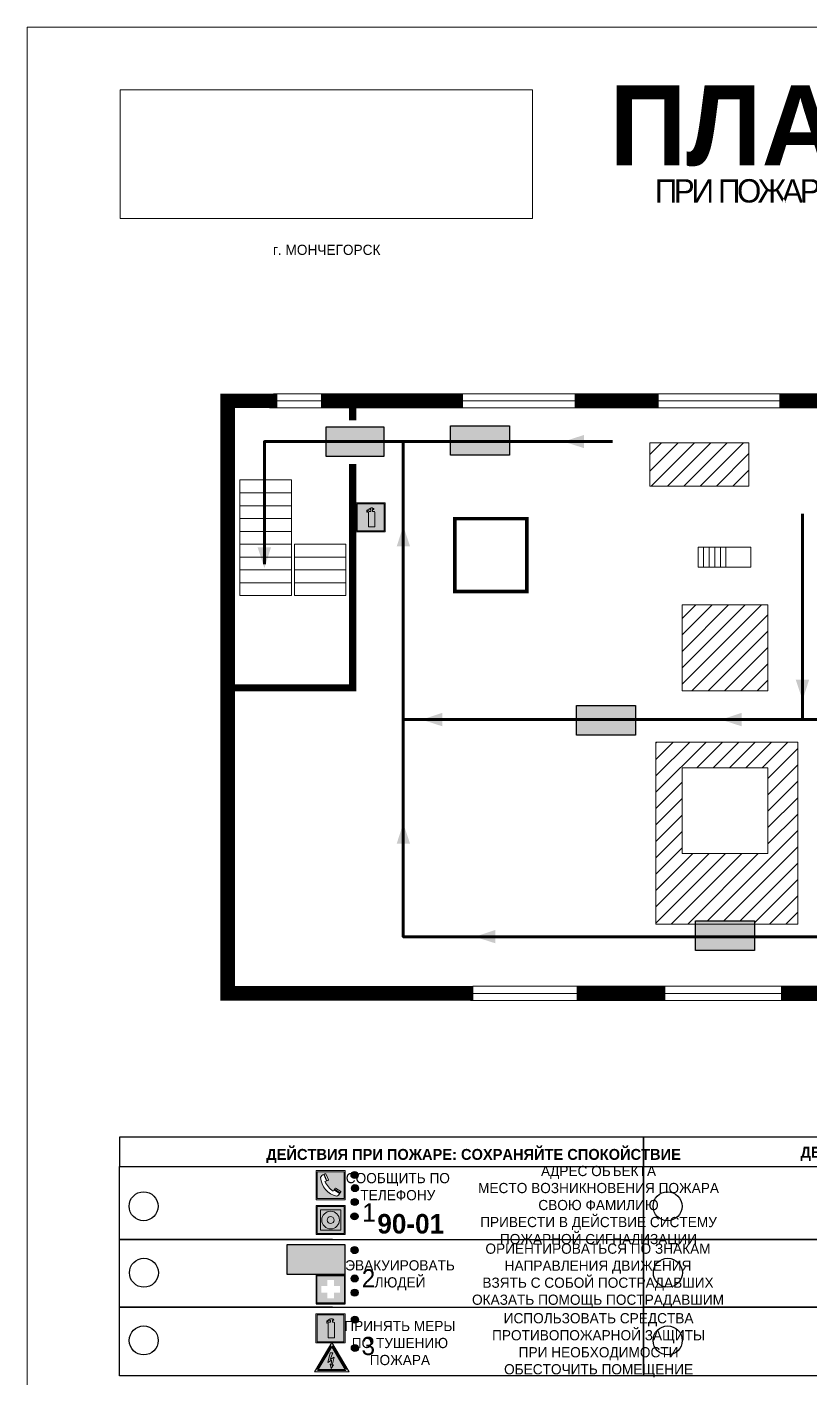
# Model space of a CAD drawing. Header units: millimetres. Extents: x 13810 to 67229, y 12374 to 21950.
# Drawn here: x 17301.6 to 17516.4, y 15359.5 to 15730.1 of the extents above; entities that cross this region are included whole.
import ezdxf

# ---------------------------------------------------------------- set-up
doc = ezdxf.new("R2010")
doc.units = ezdxf.units.MM
doc.layers.add('План_Штампы', color=7, linetype='Continuous')
doc.styles.add('обычный', font='arial.ttf')
picture_1 = doc.add_image_def('image1.jpg', size_in_pixel=(337, 105))
pattern_1 = [(45, (-3413.9703, 12332.1484), (-2.24506403, 2.24506403), [])]

# ---------------------------------------------------------------- blocks, each defined once
blk = doc.blocks.new('A$C3E6D3DDE')
at = {"lineweight": 5}
h = blk.add_hatch(color=40, dxfattribs=at)
h.paths.add_polyline_path([(24.1, 1.45), (16.46, -11.35), (31.74, -11.35)])
h.paths.add_polyline_path([(24.09, -0.46), (30.03, -10.41), (18.14, -10.41)], flags=16)
h.paths.add_polyline_path([(24.54, -3.08), (23.41, -6.02), (25.13, -5.01), (24.33, -8.5), (24.82, -8.27), (23.79, -9.86), (23.4, -8.04), (23.8, -8.43), (24.04, -6.29), (22.39, -7.25), (23.44, -3.08)], flags=0)
h = blk.add_hatch(color=256, dxfattribs=at)
h.paths.add_polyline_path([(24.37, 0.03, 0.567511), (23.82, 0.03), (17.59, -10.4, 0.582454), (17.86, -10.88), (30.32, -10.88, 0.582149), (30.6, -10.4)])
h.paths.add_polyline_path([(24.09, -0.46), (18.14, -10.41), (30.03, -10.41)], flags=16)
h.paths.add_polyline_path([(24.54, -3.08), (23.41, -6.02), (25.13, -5.01), (24.33, -8.5), (24.82, -8.27), (23.79, -9.86), (23.4, -8.04), (23.8, -8.43), (24.04, -6.29), (22.39, -7.25), (23.44, -3.08)], flags=0)
h = blk.add_hatch(color=40, dxfattribs=at)
h.paths.add_polyline_path([(24.09, -0.46), (18.14, -10.41), (30.03, -10.41)])
h.paths.add_polyline_path([(24.82, -8.27), (23.79, -9.86), (23.4, -8.04), (23.8, -8.43), (24.04, -6.29), (22.39, -7.25), (23.44, -3.08), (24.54, -3.08), (23.41, -6.02), (25.13, -5.01), (24.33, -8.5)], flags=16)
at = {"color": 40, "lineweight": 5}
for p, q in [((16.46, -11.35), (24.1, 1.45)), ((24.1, 1.45), (31.74, -11.35))]:
    blk.add_line(p, q, dxfattribs=at)
at = {"lineweight": 5}
for p, q in [((17.59, -10.4), (23.82, 0.03)), ((24.37, 0.03), (30.6, -10.4)), ((18.14, -10.41), (24.09, -0.46)), ((23.44, -3.08), (22.39, -7.25)), ((23.41, -6.02), (24.54, -3.08)), ((25.13, -5.01), (23.41, -6.02)), ((24.54, -3.08), (23.44, -3.08)), ((24.09, -0.46), (30.03, -10.41)), ((24.33, -8.5), (25.13, -5.01)), ((17.86, -10.88), (30.32, -10.88)), ((18.14, -10.41), (30.03, -10.41)), ((22.39, -7.25), (24.04, -6.29)), ((23.8, -8.43), (23.4, -8.04)), ((23.4, -8.04), (23.79, -9.86)), ((23.79, -9.86), (24.82, -8.27)), ((24.04, -6.29), (23.8, -8.43)), ((24.82, -8.27), (24.33, -8.5))]:
    blk.add_line(p, q, dxfattribs=at)
at = {"color": 50, "lineweight": 5}
blk.add_line((31.74, -11.35), (16.46, -11.35), dxfattribs=at)
blk = doc.blocks.new('A$C456E1F9C')
at = {"lineweight": 5}
h = blk.add_hatch(color=242, dxfattribs=at)
h.paths.add_polyline_path([(0.51, -1.47), (0.51, -13.26), (12.29, -13.26), (12.29, -1.47)])
h.paths.add_polyline_path([(5.42, -4.95, -0.254479), (4.78, -5.4), (3.52, -2.53, -0.209735), (4.23, -2.4)], flags=16)
h.paths.add_polyline_path([(8.53, -8.6), (10.87, -10.17), (10.54, -10.76), (8.03, -9.13, -0.192251)], flags=16)
h.paths.add_polyline_path([(4.61, -5.49, 0.005518), (3.87, -5.72, 0.128647), (7.49, -10.01, 0.00809), (7.83, -9.33), (10.47, -10.97, -0.16736), (8.99, -12.25, -0.327862), (1.95, -3.95, -0.166952), (3.36, -2.62)], flags=16)
at = {"color": 242, "lineweight": 5}
for p, q in [((0, -13.77), (0, -0.97)), ((12.8, -0.97), (0, -0.97)), ((4.61, -5.49), (3.36, -2.62)), ((3.52, -2.53), (4.78, -5.4)), ((4.23, -2.4), (5.42, -4.95)), ((12.8, -13.77), (12.8, -0.97)), ((7.83, -9.33), (10.47, -10.97)), ((8.03, -9.13), (10.54, -10.76)), ((10.81, -10.12), (8.53, -8.6)), ((10.54, -10.76), (10.8, -10.3)), ((10.8, -10.3), (10.81, -10.12)), ((0, -13.77), (12.8, -13.77))]:
    blk.add_line(p, q, dxfattribs=at)
blk.add_lwpolyline([(0.51, -1.47), (12.29, -1.47), (12.29, -13.26), (0.51, -13.26)], close=True, dxfattribs=at)
for centre, radius, start, end in [((4.59, -5.34), 2.99, 114.28453, 152.19739), ((11.12, -3.31), 9.19, 183.99153, 256.60086), ((4.02, -3.27), 0.891, 76.32839, 123.70924), ((14.98, -39.1), 35.17, 107.14873, 108.41345), ((13.86, -0.94), 11.08, 205.55365, 234.87622), ((4.68, -4.59), 0.824, 276.9621, 334.07228), ((-13.31, 0.8), 23.44, 332.54871, 334.40268), ((8.94, -9.5), 0.989, 114.40924, 157.93883), ((7.87, -9.46), 3, 291.92908, 329.9329)]:
    blk.add_arc(centre, radius, start, end, dxfattribs=at)
blk = doc.blocks.new('A$C54414219')
at = {"true_color": 0xffffff}
h = blk.add_hatch(color=7, dxfattribs=at)
h.paths.add_polyline_path([(2.39, -9.45), (2.39, -18.3), (11.23, -18.3), (11.23, -9.45)], flags=0)
h.paths.add_polyline_path([(10.71, -13.87, -1), (2.92, -13.87, -1)], flags=0)
h.paths.add_polyline_path([(8.3, -13.87, -1), (5.33, -13.87, -1)], flags=0)
h.paths.add_polyline_path([(0.41, -7.47), (0.41, -20.27), (13.21, -20.27), (13.21, -7.47)])
h.paths.add_polyline_path([(0.92, -19.77), (12.71, -19.77), (12.71, -7.98), (0.92, -7.98)], flags=16)
h.paths.add_polyline_path([(11.23, -9.45), (11.23, -18.3), (2.39, -18.3), (2.39, -9.45)], flags=0)
at = {"lineweight": 5}
h = blk.add_hatch(color=242, dxfattribs=at)
h.paths.add_polyline_path([(12.71, -7.98), (0.92, -7.98), (0.92, -19.77), (12.71, -19.77)])
h.paths.add_polyline_path([(11.23, -18.3), (2.39, -18.3), (2.39, -9.45), (11.23, -9.45)], flags=16)
h.paths.add_polyline_path([(10.71, -13.87, -1), (2.92, -13.87, -1)], flags=0)
h.paths.add_polyline_path([(8.3, -13.87, -1), (5.33, -13.87, -1)], flags=0)
at = {"true_color": 0xffffff}
h = blk.add_hatch(color=7, dxfattribs=at)
h.paths.add_polyline_path([(2.39, -9.45), (2.39, -18.3), (11.23, -18.3), (11.23, -9.45)])
h.paths.add_polyline_path([(10.71, -13.87, -1), (2.92, -13.87, -1)], flags=16)
h.paths.add_polyline_path([(8.3, -13.87, -1), (5.33, -13.87, -1)], flags=0)
at = {"lineweight": 5}
h = blk.add_hatch(color=242, dxfattribs=at)
h.paths.add_polyline_path([(2.92, -13.87, 1), (10.71, -13.87, 1)])
h.paths.add_polyline_path([(8.3, -13.87, -1), (5.33, -13.87, -1)], flags=16)
at = {"color": 242, "lineweight": 5}
for p, q in [((0.41, -20.27), (0.41, -7.47)), ((0.41, -7.47), (13.21, -7.47)), ((0.41, -7.47), (13.21, -7.47)), ((13.21, -20.27), (13.21, -7.47)), ((0.41, -20.27), (13.21, -20.27))]:
    blk.add_line(p, q, dxfattribs=at)
for points in [[(0.92, -7.98), (12.71, -7.98), (12.71, -19.77), (0.92, -19.77)], [(2.39, -9.45), (11.23, -9.45), (11.23, -18.3), (2.39, -18.3)]]:
    blk.add_lwpolyline(points, close=True, dxfattribs=at)
for radius in [3.89, 1.49]:
    blk.add_circle((6.81, -13.87), radius, dxfattribs=at)
blk = doc.blocks.new('A$C32E8229D')
at = {"true_color": 0xffffff}
blk.add_hatch(color=7, dxfattribs=at).paths.add_polyline_path([(0, 0), (0, -8), (16, -8), (16, 0)])
h = blk.add_hatch(color=126)
h.paths.add_polyline_path([(0.2, -0.2), (15.8, -0.2), (15.8, -7.8), (0.2, -7.8)])
h.paths.add_polyline_path([(13.49, -2.05), (12.08, -2.05), (11.37, -2.63, 0.162397), (11.29, -2.84), (11.29, -3.63), (10.35, -3.63), (10.35, -4.05), (11.68, -4.05), (11.68, -3.48), (12.26, -4.28), (11.29, -5.1), (11.29, -6.78), (11.85, -6.78), (11.85, -5.44), (12.8, -4.64), (12.8, -5.94), (14.46, -5.94), (14.46, -5.39), (13.45, -5.39), (13.45, -3.97), (12.46, -2.59), (13.15, -2.59), (13.69, -3.34), (14.18, -3)], flags=16)
h.paths.add_polyline_path([(10.74, -1.82, 1), (11.8, -1.82, 1)], flags=16)
h.paths.add_polyline_path([(9.39, -3.59), (5.99, -3.59), (6.56, -3.03), (5.91, -3.03), (5.1, -3.83), (5.91, -4.64), (6.56, -4.64), (5.99, -4.09), (9.39, -4.09)], flags=16)
h.paths.add_polyline_path([(4.29, -1.08), (1.72, -1.08), (1.72, -6.6), (4.29, -6.6)], flags=16)
at = {"color": 126}
blk.add_lwpolyline([(16, -8), (0, -8), (0, 0), (16, 0)], close=True, dxfattribs=at)
blk = doc.blocks.new('A$C18900ED3')
h = blk.add_hatch(color=126)
h.paths.add_polyline_path([(-0.18, -0.18), (-7.02, -0.18), (-7.02, -7.02), (-0.18, -7.02)])
h.paths.add_polyline_path([(-5.89, -4.46), (-5.89, -2.77), (-4.46, -2.77), (-4.46, -1.31), (-2.77, -1.31), (-2.77, -2.77), (-1.33, -2.77), (-1.33, -4.46), (-2.77, -4.46), (-2.77, -5.89), (-4.46, -5.89), (-4.46, -4.46)], flags=16)
at = {"color": 126}
for p, q in [((-7.2, 0), (-7.2, -7.2)), ((0, 0), (-7.2, 0)), ((0, -7.2), (0, 0)), ((-7.02, -7.02), (-7.02, -0.18)), ((-7.02, -0.18), (-0.18, -0.18)), ((-0.18, -0.18), (-0.18, -7.02)), ((-7.2, -7.2), (0, -7.2)), ((-0.18, -7.02), (-7.02, -7.02))]:
    blk.add_line(p, q, dxfattribs=at)
blk = doc.blocks.new('A$C3AD82952')
at = {"true_color": 0xf5f5ff}
h = blk.add_hatch(color=7, dxfattribs=at)
h.dxf.hatch_style = 1
h.paths.add_polyline_path([(8.21, 8.73, 0.414214), (7.89, 9.05), (7.22, 9.05), (7.22, 9.92), (7.59, 9.92, 1), (7.57, 10.36), (7.22, 10.36), (7.22, 10.6), (6.43, 10.6), (6.43, 10.36), (6.01, 10.36), (4.74, 9.59), (4.74, 8.69), (4.98, 8.73), (4.98, 9.26), (6.12, 9.91), (6.43, 9.91), (6.43, 9.05), (5.76, 9.05, 0.414214), (5.44, 8.73), (5.44, 2.2), (8.21, 2.2)], flags=0)
h.paths.add_polyline_path([(12.8, 12.8), (0, 12.8), (0, 0), (12.8, 0)])
h.paths.add_polyline_path([(0.51, 12.29), (12.29, 12.29), (12.29, 0.51), (0.51, 0.51)], flags=16)
h.paths.add_polyline_path([(4.74, 9.59), (6.01, 10.36), (6.43, 10.36), (6.43, 10.6), (7.22, 10.6), (7.22, 10.36), (7.59, 10.36, -0.94586), (7.59, 9.92), (7.22, 9.92), (7.22, 9.05), (7.89, 9.05, -0.414214), (8.21, 8.73), (8.21, 2.2), (5.44, 2.2), (5.44, 8.73, -0.414214), (5.76, 9.05), (6.43, 9.05), (6.43, 9.91), (6.12, 9.91), (4.98, 9.26), (4.98, 8.73), (4.74, 8.69)], flags=0)
h = blk.add_hatch(color=242)
h.dxf.hatch_style = 1
h.paths.add_polyline_path([(12.29, 12.29), (0.51, 12.29), (0.51, 0.51), (12.29, 0.51)])
h.paths.add_polyline_path([(4.74, 8.69), (4.74, 9.59), (6.01, 10.36), (6.43, 10.36), (6.43, 10.6), (7.22, 10.6), (7.22, 10.36), (7.59, 10.36, -0.94586), (7.59, 9.92), (7.22, 9.92), (7.22, 9.05), (7.89, 9.05, -0.414214), (8.21, 8.73), (8.21, 2.2), (5.44, 2.2), (5.44, 8.73, -0.414214), (5.76, 9.05), (6.43, 9.05), (6.43, 9.91), (6.12, 9.91), (4.98, 9.26), (4.98, 8.73)], flags=16)
h = blk.add_hatch(color=7, dxfattribs=at)
h.dxf.hatch_style = 1
h.paths.add_polyline_path([(8.21, 8.73, 0.414214), (7.89, 9.05), (7.22, 9.05), (7.22, 9.92), (7.59, 9.92, 1), (7.57, 10.36), (7.22, 10.36), (7.22, 10.6), (6.43, 10.6), (6.43, 10.36), (6.01, 10.36), (4.74, 9.59), (4.74, 8.69), (4.98, 8.73), (4.98, 9.26), (6.12, 9.91), (6.43, 9.91), (6.43, 9.05), (5.76, 9.05, 0.414214), (5.44, 8.73), (5.44, 2.2), (8.21, 2.2)])
at = {"color": 242, "lineweight": 5}
for p, q in [((0, 0), (0, 12.8)), ((0, 12.8), (12.8, 12.8)), ((12.8, 0), (12.8, 12.8)), ((6.01, 10.36), (4.74, 9.59)), ((4.74, 9.59), (4.74, 8.69)), ((4.74, 8.69), (4.98, 8.73)), ((4.98, 9.26), (6.12, 9.91)), ((4.98, 8.73), (4.98, 9.26)), ((5.44, 2.2), (5.44, 8.73)), ((5.76, 9.05), (6.43, 9.05)), ((6.01, 10.36), (6.43, 10.36)), ((6.12, 9.91), (6.43, 9.91)), ((7.22, 10.6), (6.43, 10.6)), ((6.43, 10.6), (6.43, 10.36)), ((6.43, 9.91), (6.43, 9.05)), ((7.22, 10.36), (7.22, 10.6)), ((7.59, 10.36), (7.22, 10.36)), ((7.22, 9.05), (7.22, 9.92)), ((7.59, 9.92), (7.22, 9.92)), ((7.89, 9.05), (7.22, 9.05)), ((8.21, 2.2), (8.21, 8.73)), ((0, 0), (12.8, 0)), ((5.44, 2.2), (8.21, 2.2))]:
    blk.add_line(p, q, dxfattribs=at)
blk.add_lwpolyline([(0.51, 12.29), (12.29, 12.29), (12.29, 0.51), (0.51, 0.51)], close=True, dxfattribs=at)
for centre, radius, start, end in [((5.76, 8.73), 0.32, 90, 180), ((7.58, 10.14), 0.223, 273.18746, 86.81254), ((7.89, 8.73), 0.32, 0, 90)]:
    blk.add_arc(centre, radius, start, end, dxfattribs=at)
blk = doc.blocks.new('A$C7B4425F7')
at = {"true_color": 0xffffff}
blk.add_hatch(color=7, dxfattribs=at).paths.add_polyline_path([(0, 0), (-16, 0), (-16, -8), (0, -8)])
h = blk.add_hatch(color=126)
h.paths.add_polyline_path([(-0.2, -0.2), (-15.8, -0.2), (-15.8, -7.8), (-0.2, -7.8)])
h.paths.add_polyline_path([(-11.76, -2.03), (-11.76, -3.66), (-11.17, -3.66, -0.568275), (-11.17, -6.18), (-12.58, -6.18), (-12.58, -2.03)], flags=16)
h.paths.add_polyline_path([(-13.33, -4.12, -0.495768), (-13.59, -6.18), (-15.03, -6.18), (-15.03, -2.03), (-13.59, -2.03, -0.487973)], flags=16)
h.paths.add_polyline_path([(-10.25, -2.03), (-9.48, -2.03), (-9.48, -6.18), (-10.25, -6.18)], flags=16)
h.paths.add_polyline_path([(-13.84, -3.69), (-14.24, -3.69), (-14.24, -3.03), (-13.9, -3.03, -0.692621)], flags=0)
h.paths.add_polyline_path([(-9.15, -2.03), (-8.4, -2.03), (-8.04, -3.07), (-7.68, -2.03), (-6.93, -2.03), (-7.64, -4.1), (-6.93, -6.18), (-7.68, -6.18), (-8.04, -5.14), (-8.4, -6.18), (-9.15, -6.18), (-8.44, -4.1)], flags=16)
h.paths.add_polyline_path([(-11.76, -4.46), (-11.42, -4.46, -0.692621), (-11.36, -5.12), (-11.76, -5.12)], flags=0)
h.paths.add_polyline_path([(-13.9, -5.2), (-14.24, -5.2), (-14.24, -4.55), (-13.84, -4.55, -0.708038)], flags=0)
edge = h.paths.add_edge_path(flags=16)
edge.add_ellipse((-5.51, -4.08), major_axis=(0, 2.05), ratio=0.586184, start_angle=0, end_angle=360)
edge = h.paths.add_edge_path(flags=0)
edge.add_ellipse((-5.51, -4.08), major_axis=(0, 1.14), ratio=0.454828, start_angle=0, end_angle=360)
h.paths.add_polyline_path([(-4.13, -4.96, 0.377264), (-3.48, -4.52, 0.0555), (-3.16, -2.03), (-1.66, -2.03), (-1.66, -4.96), (-0.96, -4.96), (-0.96, -7.01), (-1.75, -7.01), (-1.75, -6.18), (-3.3, -6.18), (-3.3, -7.02), (-4.13, -7.02)], flags=16)
h.paths.add_polyline_path([(-2.73, -2.91), (-2.28, -2.91), (-2.28, -4.96), (-3.05, -4.96, 0.079136)], flags=0)
at = {"color": 126}
blk.add_lwpolyline([(-16, -8), (0, -8), (0, 0), (-16, 0)], close=True, dxfattribs=at)

msp = doc.modelspace()

# ---------------------------------------------------------------- hatches: boundary and pattern name
at = {"lineweight": 0}
h = msp.add_hatch(dxfattribs=at)
h.set_pattern_fill('ANSI31', color=256)
h.set_pattern_definition(pattern_1)
h.paths.add_polyline_path([(17504.87, 15571.57), (17481.38, 15571.57), (17481.38, 15547.98), (17504.87, 15547.98)])
h.paths.add_polyline_path([(17513.07, 15533.94), (17474.15, 15533.94), (17474.15, 15484), (17484.98, 15484), (17484.98, 15484.91), (17501.18, 15484.91), (17501.18, 15484), (17513.07, 15484)])
h.paths.add_polyline_path([(17504.87, 15503.34), (17481.38, 15503.34), (17481.38, 15526.92), (17504.87, 15526.92)], flags=16)
h.paths.add_polyline_path([(17566.38, 15533.94), (17527.46, 15533.94), (17527.46, 15484), (17566.38, 15484)])
h.paths.add_polyline_path([(17535.85, 15526.92), (17559.34, 15526.92), (17559.34, 15503.34), (17535.85, 15503.34)], flags=16)
h.paths.add_polyline_path([(17614.42, 15533.94), (17575.5, 15533.94), (17575.5, 15484), (17614.42, 15484)])
h.paths.add_polyline_path([(17608.94, 15502.08), (17583.09, 15502.08), (17583.09, 15528.02), (17608.94, 15528.02)], flags=16)
h.paths.add_polyline_path([(17674.14, 15529.03), (17635.21, 15529.03), (17635.21, 15492.14), (17674.14, 15492.14)])
h.paths.add_polyline_path([(17642.41, 15523.4), (17665.91, 15523.4), (17665.91, 15499.82), (17642.41, 15499.82)], flags=16)
h.paths.add_polyline_path([(17736.69, 15528.43), (17701.65, 15528.43), (17701.65, 15495.22), (17736.69, 15495.22)])
h.paths.add_polyline_path([(17708.45, 15500.34), (17708.45, 15521.57), (17729.6, 15521.57), (17729.6, 15500.34)], flags=16)
h.paths.add_polyline_path([(17705, 15618.01), (17655.24, 15618.01), (17655.24, 15604.9), (17705, 15604.9)])
h = msp.add_hatch(dxfattribs=at)
h.set_pattern_fill('ANSI31', color=256)
h.set_pattern_definition(pattern_1)
h.paths.add_polyline_path([(17499.69, 15616.05), (17472.48, 15616.05), (17472.48, 15604.17), (17499.69, 15604.17)])
h = msp.add_hatch(color=256, dxfattribs=at)
h.dxf.hatch_style = 1
h.paths.add_polyline_path([(17390.49, 15415.17, 1), (17392.42, 15415.17, 1)])
h = msp.add_hatch(color=256, dxfattribs=at)
h.dxf.hatch_style = 1
h.paths.add_polyline_path([(17390.59, 15411.59, 1), (17392.53, 15411.59, 1)])
h = msp.add_hatch(color=256, dxfattribs=at)
h.dxf.hatch_style = 1
h.paths.add_polyline_path([(17390.56, 15407.78, 1), (17392.49, 15407.78, 1)])
h = msp.add_hatch(color=256, dxfattribs=at)
h.dxf.hatch_style = 1
h.paths.add_polyline_path([(17390.47, 15403.85, 1), (17392.4, 15403.85, 1)])
h = msp.add_hatch(color=256, dxfattribs=at)
h.dxf.hatch_style = 1
h.paths.add_polyline_path([(17390.48, 15394.58, 1), (17392.42, 15394.58, 1)])
h = msp.add_hatch(color=256, dxfattribs=at)
h.dxf.hatch_style = 1
h.paths.add_polyline_path([(17390.52, 15386.8, 1), (17392.46, 15386.8, 1)])
h = msp.add_hatch(color=256, dxfattribs=at)
h.dxf.hatch_style = 1
h.paths.add_polyline_path([(17390.52, 15382.9, 1), (17392.45, 15382.9, 1)])
h = msp.add_hatch(color=256, dxfattribs=at)
h.dxf.hatch_style = 1
h.paths.add_polyline_path([(17390.58, 15375.48, 1), (17392.51, 15375.48, 1)])
h = msp.add_hatch(color=256, dxfattribs=at)
h.dxf.hatch_style = 1
h.paths.add_polyline_path([(17390.58, 15367.71, 1), (17392.51, 15367.71, 1)])

# ---------------------------------------------------------------- linework, layer by layer
at = {"color": 126, "lineweight": 0, "true_color": 0x008754}
msp.add_lwpolyline([(17301.58, 15730.12), (17901.58, 15730.12), (17901.58, 15335.12), (17301.58, 15335.12)], close=True, dxfattribs=at)
at = {"lineweight": 100, "const_width": 4}
for points in [[(17424.08, 15465.01), (17356.65, 15465.01), (17356.65, 15627.57), (17370.28, 15627.57)], [(17382.21, 15627.57), (17421.2, 15627.57)], [(17451.82, 15627.57), (17474.88, 15627.57)], [(17508.02, 15627.57), (17529.64, 15627.57)], [(17476.76, 15465.01), (17452.38, 15465.01)], [(17530.27, 15465.01), (17508.43, 15465.01)]]:
    msp.add_lwpolyline(points, dxfattribs=at)
at = {"lineweight": 0}
for points in [[(17369.21, 15629.52), (17805.33, 15629.52)], [(17368.08, 15625.66), (17804.2, 15625.66)], [(17370.28, 15627.57), (17806.4, 15627.57)], [(17423.92, 15466.96), (17835.13, 15466.96)], [(17423.28, 15463.02), (17834.49, 15463.02)], [(17424.08, 15465.01), (17835.29, 15465.01)]]:
    msp.add_lwpolyline(points, dxfattribs=at)
at = {"lineweight": 0, "const_width": 2}
for points in [[(17390.91, 15627.72), (17390.91, 15622.25)], [(17390.91, 15610.28), (17390.91, 15548.83), (17356.65, 15548.83)]]:
    msp.add_lwpolyline(points, dxfattribs=at)
at = {"color": 126, "lineweight": 100, "true_color": 0x008754}
for points in [[(17366.72, 15582.72), (17366.72, 15616.39), (17404.84, 15616.39), (17404.84, 15540.11), (17743.45, 15540.11), (17743.45, 15557.75)], [(17404.84, 15616.39), (17462.22, 15616.39)], [(17514.4, 15596.58), (17514.4, 15540.11)], [(17743.45, 15540.11), (17743.45, 15480.54), (17404.84, 15480.54), (17404.84, 15540.11)]]:
    msp.add_lwpolyline(points, dxfattribs=at)
at = {"lineweight": 0}
for points in [[(17472.48, 15616.05), (17499.69, 15616.05), (17499.69, 15604.17), (17472.48, 15604.17)], [(17360, 15602.33), (17374.11, 15602.33), (17374.11, 15605.85), (17360, 15605.85)], [(17360, 15598.8), (17374.11, 15598.8), (17374.11, 15602.33), (17360, 15602.33)], [(17360, 15595.28), (17374.11, 15595.28), (17374.11, 15598.8), (17360, 15598.8)], [(17360, 15591.76), (17374.11, 15591.76), (17374.11, 15595.28), (17360, 15595.28)], [(17360, 15588.23), (17374.11, 15588.23), (17374.11, 15591.76), (17360, 15591.76)], [(17360, 15584.71), (17374.11, 15584.71), (17374.11, 15588.23), (17360, 15588.23)], [(17374.95, 15584.71), (17389.06, 15584.71), (17389.06, 15588.23), (17374.95, 15588.23)], [(17360, 15581.18), (17374.11, 15581.18), (17374.11, 15584.71), (17360, 15584.71)], [(17374.95, 15581.18), (17389.06, 15581.18), (17389.06, 15584.71), (17374.95, 15584.71)], [(17485.71, 15587.43), (17487.24, 15587.43), (17487.24, 15581.9), (17485.71, 15581.9)], [(17487.24, 15587.43), (17488.77, 15587.43), (17488.77, 15581.9), (17487.24, 15581.9)], [(17488.77, 15587.43), (17490.3, 15587.43), (17490.3, 15581.9), (17488.77, 15581.9)], [(17490.3, 15587.43), (17491.83, 15587.43), (17491.83, 15581.9), (17490.3, 15581.9)], [(17491.83, 15587.43), (17493.35, 15587.43), (17493.35, 15581.9), (17491.83, 15581.9)], [(17493.35, 15587.43), (17500.17, 15587.43), (17500.17, 15581.9), (17493.35, 15581.9)], [(17360, 15577.66), (17374.11, 15577.66), (17374.11, 15581.18), (17360, 15581.18)], [(17374.95, 15577.66), (17389.06, 15577.66), (17389.06, 15581.18), (17374.95, 15581.18)], [(17360, 15574.13), (17374.11, 15574.13), (17374.11, 15577.66), (17360, 15577.66)], [(17374.95, 15574.13), (17389.06, 15574.13), (17389.06, 15577.66), (17374.95, 15577.66)], [(17481.38, 15571.57), (17504.87, 15571.57), (17504.87, 15547.98), (17481.38, 15547.98)], [(17474.15, 15533.94), (17513.07, 15533.94), (17513.07, 15484), (17474.15, 15484)], [(17481.38, 15526.92), (17504.87, 15526.92), (17504.87, 15503.34), (17481.38, 15503.34)]]:
    msp.add_lwpolyline(points, close=True, dxfattribs=at)
at = {"lineweight": 0, "const_width": 1}
msp.add_lwpolyline([(17418.95, 15595.24), (17438.76, 15595.24), (17438.76, 15575.28), (17418.95, 15575.28)], close=True, dxfattribs=at)
for points in [[(17326.95, 15417.53), (17470.71, 15417.53), (17470.71, 15425.58), (17326.95, 15425.58)], [(17470.71, 15417.53), (17614.48, 15417.53), (17614.48, 15425.58), (17470.71, 15425.58)], [(17326.95, 15417.53), (17470.71, 15417.53), (17470.71, 15360.13), (17326.95, 15360.13)], [(17470.71, 15417.53), (17614.48, 15417.53), (17614.48, 15360.13), (17470.71, 15360.13)]]:
    msp.add_lwpolyline(points, close=True)
for points in [[(17385.36, 15397.53), (17326.95, 15397.53), (17470.71, 15397.53)], [(17529.13, 15397.53), (17470.71, 15397.53), (17614.48, 15397.53)], [(17385.36, 15378.96), (17326.95, 15378.96), (17470.71, 15378.96)], [(17529.13, 15378.96), (17470.71, 15378.96), (17614.48, 15378.96)]]:
    msp.add_lwpolyline(points)
for centre, radius in [((17391.45, 15415.17), 0.966), ((17333.57, 15406.61), 3.98), ((17391.56, 15411.59), 0.966), ((17477.34, 15406.61), 3.98), ((17391.52, 15407.78), 0.966), ((17391.44, 15403.85), 0.966), ((17391.45, 15394.58), 0.966), ((17333.67, 15388.38), 3.98), ((17477.43, 15388.38), 3.98), ((17391.49, 15386.8), 0.966), ((17391.48, 15382.9), 0.966), ((17333.6, 15369.8), 3.98), ((17391.54, 15375.48), 0.966), ((17477.37, 15369.8), 3.98), ((17391.55, 15367.71), 0.966)]:
    msp.add_circle(centre, radius)
at = {"layer": 'План_Штампы', "color": 126, "true_color": 0x008754}
for points in [[(17454.46, 15618.23), (17454.45, 15614.57), (17448.83, 15616.38)], [(17406.69, 15587.61), (17403.02, 15587.62), (17404.83, 15593.24)], [(17364.87, 15587.33), (17368.53, 15587.33), (17366.72, 15581.71)], [(17512.52, 15551.04), (17516.18, 15551.03), (17514.38, 15545.41)], [(17415.51, 15541.96), (17415.51, 15538.29), (17409.89, 15540.1)], [(17497.65, 15541.96), (17497.65, 15538.29), (17492.03, 15540.1)], [(17406.69, 15506.07), (17403.02, 15506.07), (17404.83, 15511.69)], [(17430.07, 15482.41), (17430.07, 15478.75), (17424.45, 15480.55)]]:
    msp.add_solid(points, dxfattribs=at)

# ---------------------------------------------------------------- block references
for name, p, xscale, yscale, zscale in [('A$C3AD82952', (17391.88, 15591.59), 0.625, 0.625, 0.625), ('A$C456E1F9C', (17380.9, 15416.99), 0.625, 0.625, 0.625), ('A$C54414219', (17380.64, 15411.5), 0.625, 0.625, 0.625), ('A$C18900ED3', (17388.9, 15387.85), 1.111111111007631, 1.111111111007631, 1.111111111007631), ('A$C3AD82952', (17380.85, 15369.12), 0.625, 0.625, 0.625), ('A$C3E6D3DDE', (17370.14, 15368.31), 0.625, 0.625, 0.625)]:
    msp.add_blockref(name, p, dxfattribs=dict(xscale=xscale, yscale=yscale, zscale=zscale))
at = {"xscale": -1}
msp.add_blockref('A$C32E8229D', (17388.9, 15396), dxfattribs=at)
at = {"layer": 'План_Штампы'}
msp.add_blockref('A$C7B4425F7', (17399.55, 15620.37), dxfattribs=at)
at = {"layer": 'План_Штампы', "color": 126, "true_color": 0x008754, "xscale": 1.012510887696, "yscale": 1.012510887696, "zscale": 1.012510887696, "rotation": 359.9978653237144}
for p in [(17417.76, 15620.74), (17452.34, 15543.95)]:
    msp.add_blockref('A$C32E8229D', p, dxfattribs=at)
at = {"layer": 'План_Штампы', "color": 126, "xscale": 1.012510887696, "yscale": 1.012510887696, "zscale": 1.012510887696, "rotation": 359.9978653237144}
msp.add_blockref('A$C32E8229D', (17484.98, 15484.91), dxfattribs=at)

# ---------------------------------------------------------------- texts
at = {"lineweight": 0, "style": 'обычный'}
for s, insert, char_height, width, attachment_point in [('{\\fProxima Nova Rg|b1|i0|c204|p2;ПЛАН ЭВАКУАЦИИ}', (17461.37, 15714.13), 22, 493.8901, 1), ('\\pi-8.4,l8.4,t8.4;{\\fProxima Nova Rg|b0|i0|c204|p2;г. МОНЧЕГОРСК\\H1.1997x; }', (17383.81, 15668.97), 2.8, 126.6484, 5), ('{\\fProxima Nova Rg|b1|i0|c204|p2;ДЕЙСТВИЯ ПРИ ПОЖАРЕ: СОХРАНЯЙТЕ СПОКОЙСТВИЕ\\H1.6644x; }', (17424.11, 15420.4), 3, 175.1736, 5), ('{\\fProxima Nova Rg|b1|i0|c204|p2;ДЕЙСТВИЯ ПРИ АВАРИИ: СОХРАНЯЙТЕ СПОКОЙСТВИЕ\\H1.6644x; }', (17570.32, 15420.98), 3, 175.1736, 5), ('\\pi-8.4,l8.4,t8.4;{\\fProxima Nova Rg|b0|i0|c204|p2;АДРЕС ОБЪЕКТА\\PМЕСТО ВОЗНИКНОВЕНИЯ ПОЖАРА \\PСВОЮ ФАМИЛИЮ\\PПРИВЕСТИ В ДЕЙСТВИЕ СИСТЕМУ \\PПОЖАРНОЙ СИГНАЛИЗАЦИИ}', (17458.4, 15406.54), 2.8, 126.6484, 5), ('{\\fProxima Nova Rg|b0|i0|c204|p2;СООБЩИТЬ ПО \\PТЕЛЕФОНУ}', (17403.33, 15411.98), 2.8, 126.6484, 5), ('{\\fProxima Nova Rg|b0|i0|c204|p2;1\\H1.1667x; }', (17395.43, 15404.91), 5, 126.6484, 5), ('{\\fProxima Nova Rg|b1|i0|c204|p2;\\H1.0714x;90-01\\fProxima Nova Rg|b0|i0|c204|p2;\\H0.93331x; \\H1.3449x; }', (17406.87, 15401.77), 5, 126.6484, 5), ('\\pi-8.4,l8.4,t8.4;{\\fProxima Nova Rg|b0|i0|c204|p2;ОРИЕНТИРОВАТЬСЯ ПО ЗНАКАМ \\PНАПРАВЛЕНИЯ ДВИЖЕНИЯ\\PВЗЯТЬ С СОБОЙ ПОСТРАДАВШИХ\\PОКАЗАТЬ ПОМОЩЬ ПОСТРАДАВШИМ}', (17458.26, 15387.57), 2.8, 126.6484, 5), ('{\\fProxima Nova Rg|b0|i0|c204|p2;ЭВАКУИРОВАТЬ \\PЛЮДЕЙ}', (17403.94, 15387.66), 2.8, 126.6484, 5), ('{\\fProxima Nova Rg|b0|i0|c204|p2;2\\H1.1967x; }', (17395.28, 15386.83), 5, 126.6484, 5), ('\\pi-8.4,l8.4,t8.4;{\\fProxima Nova Rg|b0|i0|c204|p2;ИСПОЛЬЗОВАТЬ СРЕДСТВА \\PПРОТИВОПОЖАРНОЙ ЗАЩИТЫ \\PПРИ НЕОБХОДИМОСТИ \\PОБЕСТОЧИТЬ ПОМЕЩЕНИЕ}', (17458.42, 15368.49), 2.8, 126.6484, 5), ('{\\fProxima Nova Rg|b0|i0|c204|p2;ПРИНЯТЬ МЕРЫ \\PПО ТУШЕНИЮ \\PПОЖАРА}', (17403.9, 15369.08), 2.8, 126.6484, 5), ('{\\fProxima Nova Rg|b0|i0|c204|p2;3\\H1.1967x; }', (17395.22, 15368.25), 5, 126.6484, 5)]:
    msp.add_mtext(s, dxfattribs=dict(at, insert=insert, char_height=char_height, width=width, attachment_point=attachment_point))
at = {"color": 0, "lineweight": 0, "insert": (17611.32, 15688.55), "char_height": 8, "width": 449.2158, "attachment_point": 5, "style": 'обычный'}
msp.add_mtext('{\\fArial Black|b1|i0|c204|p34;\\H2x;\\T0.85;  \\fArial Narrow|b0|i0|c204|p34;\\H0.8x;\\W0.9;\\P\\fProxima Nova Rg|b0|i0|c204|p2;\\H0.5x;\\W1;\\C256;ПРИ ПОЖАРЕ  ИЛИ ДРУГИХ ЧРЕЗВЫЧАЙНЫХ СИТУАЦИЯХ  ИЗ ПОМЕЩЕНИЙ \\fProxima Nova Rg|b1|i0|c204|p2;\\H1.25x;\\PЗДАНИЯ  УССНР ЦЭН отм. 20,880}', dxfattribs=at)

# ---------------------------------------------------------------- pictures from other files: only their frames are drawn
at = {"color": 7, "lineweight": 0, "true_color": 0xf5f5ff}
image = msp.add_image(picture_1, insert=(17327.18, 15677.62), size_in_units=(113.11, 35.24), dxfattribs=at)
image.dxf.flags = 7

doc.saveas('drawing.dxf')
